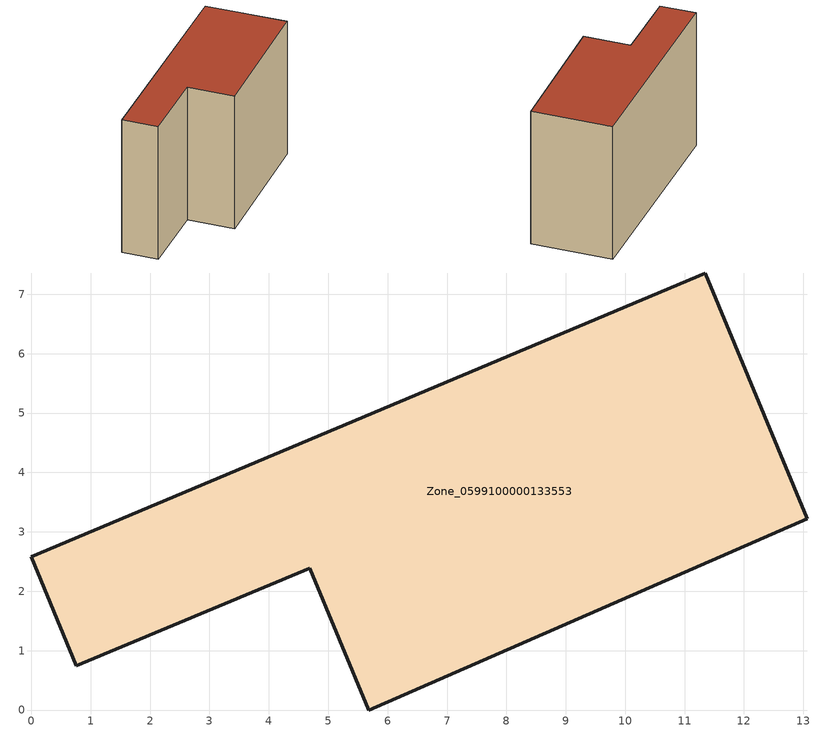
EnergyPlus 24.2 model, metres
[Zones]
Zone_0599100000133553
 floor ground (C_G): 4.69,2.39 0.76,0.75 0,2.58 11.35,7.36 13.06,3.22 5.68,0 z0
 wall outside (C_F): 11.35,7.36 0,2.58 0.76,0.75 4.69,2.39 5.68,0 13.06,3.22 11.35,7.36 z0:7.84
 roof outside (C_R): 5.68,0 13.06,3.22 11.35,7.36 0,2.58 0.76,0.75 4.69,2.39 z7.84
[BUILDING]
Pand.0599100000133553: North Axis=0; Terrain=City; Loads Convergence Tolerance Value=0.04; Temperature Convergence Tolerance Value=0.4; Solar Distribution=FullExterior; Maximum Number of Warmup Days=25; Minimum Number of Warmup Days=1
[Site:Location]
Rotterdam.The.Hague.AP_ZH_NLD Design_Conditions: Latitude=51.96; Longitude=4.45; Time Zone=1; Elevation=-4.5
[SITE:GROUNDTEMPERATURE:BUILDINGSURFACE]
18, 18, 18, 18, 18, 18, 18, 18, 18, 18, 18, 18
[MATERIAL] Thermal Absorptance=0.9; Solar Absorptance=0.7; Visible Absorptance=0.7
Name | Roughness | Thickness | Conductivity | Density | Specific Heat
G.TI.1946 | MediumSmooth | 0.15 | 1 | 540 | 1210
F.TI.1946 | Rough | 0.3 | 0.857143 | 1920 | 840
R.TI.1946 | MediumRough | 0.2 | 0.1 | 1500 | 1000
[CONSTRUCTION]
C_G: G.TI.1946
C_F: F.TI.1946
C_R: R.TI.1946
[ZONE]
Zone_0599100000133553: Type=1; Multiplier=1; Ceiling Height=Autocalculate; Volume=Autocalculate; Floor Area=autocalculate; Part of Total Floor Area=Yes
[ZONEINFILTRATION:DESIGNFLOWRATE]
Infil_Zone_0599100000133553: Zone or ZoneList or Space or SpaceList=Zone_0599100000133553; Schedule=AlwaysOn; Design Flow Rate Calculation Method=Flow/Area; Flow Rate per Floor Area=0.003; Constant Term Coefficient=1; Temperature Term Coefficient=0; Velocity Term Coefficient=0; Velocity Squared Term Coefficient=0
[HVACTEMPLATE:ZONE:IDEALLOADSAIRSYSTEM]
Zone_0599100000133553: Maximum Heating Supply Air Temperature=50; Minimum Cooling Supply Air Temperature=13; Maximum Heating Supply Air Humidity Ratio=0.0156; Minimum Cooling Supply Air Humidity Ratio=0.0077; Heating Limit=NoLimit; Cooling Limit=NoLimit; Dehumidification Control Type=ConstantSensibleHeatRatio; Cooling Sensible Heat Ratio=0.7; Dehumidification Setpoint=60; Humidification Control Type=None; Humidification Setpoint=30; Outdoor Air Method=None; Outdoor Air Flow Rate per Person=0.00944; Outdoor Air Flow Rate per Zone Floor Area=0; Outdoor Air Flow Rate per Zone=0; Demand Controlled Ventilation Type=None; Outdoor Air Economizer Type=NoEconomizer; Heat Recovery Type=None; Sensible Heat Recovery Effectiveness=0.7; Latent Heat Recovery Effectiveness=0.65
[ZONECONTROL:THERMOSTAT]
ThermostatControl_Zone_0599100000133553: Zone or ZoneList=Zone_0599100000133553; Control Type Schedule=DualSetpointControlType; Control 1=Thermostat_Zone_0599100000133553; Temperature Difference Between Cutout And Setpoint=0
[THERMOSTATSETPOINT:DUALSETPOINT]
Thermostat_Zone_0599100000133553: Heating Setpoint Temperature Schedule=HeatingSetpoint_Zone_0599100000133553; Cooling Setpoint Temperature Schedule=CoolingSetpoint_Zone_0599100000133553
[SCHEDULE:COMPACT]
HeatingSetpoint_Zone_0599100000133553: Through: 12/31, For: AllDays, Until: 24:00, 21
CoolingSetpoint_Zone_0599100000133553: Through: 12/31, For: AllDays, Until: 24:00, 24
DualSetpointControlType: Through: 12/31, For: AllDays, Until: 24:00, 4
AlwaysOn: Through: 12/31, For: AllDays, Until: 24:00, 1
